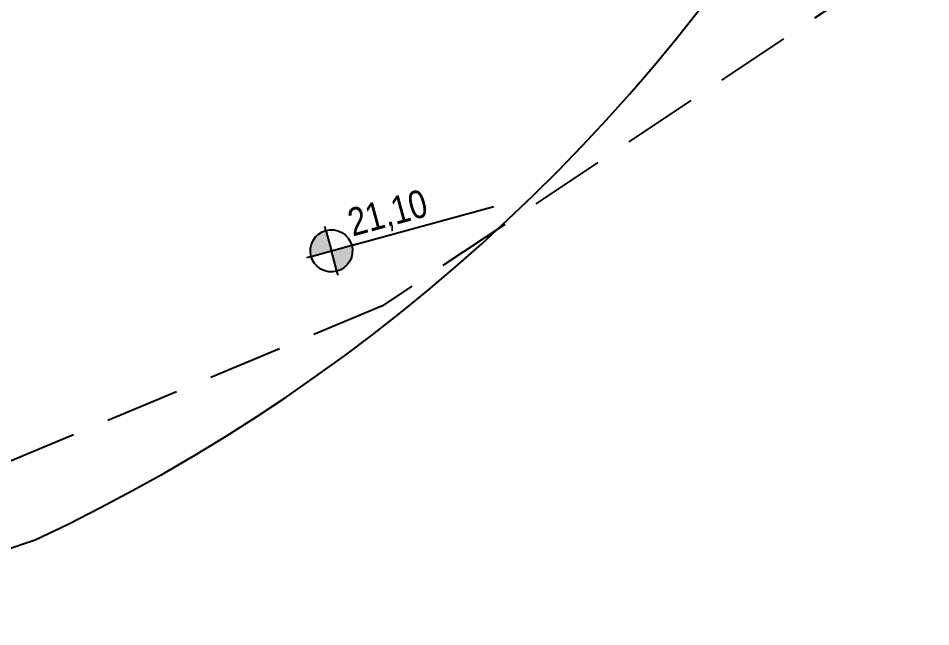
# Model space of a CAD drawing. Header units: metres. Extents: x -154 to 570, y -18 to 184.
# Drawn here: x -34.05 to -27.92, y 29.07 to 33.16 of the extents above; entities that cross this region are included whole.
import ezdxf

# ---------------------------------------------------------------- set-up
doc = ezdxf.new("R2010")
doc.units = ezdxf.units.M
doc.linetypes.add('terreno + circ vert$0$DASHEDX2', pattern=[1.5, 1, -0.5])
for name, color, linetype in [('ARQ-DIM - EMBASAM', 2, 'Continuous'), ('terreno + circ vert$0$ARQ-AUX2', 2, 'Continuous'), ('terreno + circ vert$0$ARQ-PRJ', 7, 'terreno + circ vert$0$DASHEDX2'), ('terreno + circ vert$0$ARQ-SIM', 1, 'Continuous')]:
    doc.layers.add(name, color=color, linetype=linetype)
doc.styles.add('terreno + circ vert$0$Adesa', font='ARIALN.TTF')

# ---------------------------------------------------------------- blocks, each defined once
blk = doc.blocks.new('terreno + circ vert$0$ADESA-SIMB NIVEL PLAN')
h = blk.add_hatch(color=256)
h.dxf.hatch_style = 1
edge = h.paths.add_edge_path()
edge.add_ellipse((-0.0377, 0), major_axis=(-0.1335, 0.1335), ratio=1, start_angle=315.06386, end_angle=405.06386)
edge.add_line((-0.2265, -0.0003), (-0.0377, 0))
edge.add_line((-0.0377, 0), (-0.038, 0.1887))
edge = h.paths.add_edge_path()
edge.add_ellipse((-0.0377, 0), major_axis=(-0.1335, 0.1335), ratio=1, start_angle=495.06386, end_angle=585.06386)
edge.add_line((0.151, 0.0002), (-0.0377, 0))
edge.add_line((-0.0377, 0), (-0.0375, -0.1888))
for p, q in [((-0.038, 0.1887), (-0.038, 0.2265)), ((-0.038, 0.1887), (-0.0377, 0)), ((-0.0377, 0), (0.151, 0.0002)), ((-0.0377, 0), (0.151, 0.0002)), ((0.151, 0.0002), (0.1887, 0.0002)), ((-0.2642, -0.0003), (-0.2265, -0.0003)), ((-0.2265, -0.0003), (-0.0377, 0)), ((-0.0375, -0.1888), (-0.0377, 0)), ((-0.0375, -0.2265), (-0.0375, -0.1888))]:
    blk.add_line(p, q)
blk.add_lwpolyline([(0.1573, 0.0002), (1.4724, 0.0002)])
blk.add_ellipse((-0.0377, 0), major_axis=(-0.1335, 0.1335), ratio=1, start_param=3.928105432082424, end_param=10.21129073926201)
at = {"color": 3, "style": 'terreno + circ vert$0$Adesa'}
for p in [(0.1798, 0.0724), (0.1802, -0.2979)]:
    blk.add_attdef('100.00', p, '', height=0.25, rotation=0.06386, dxfattribs=at)
blk = doc.blocks.new('terreno + circ vert')
at = {"layer": 'terreno + circ vert$0$ARQ-AUX2'}
blk.add_lwpolyline([(-79.9769, 11.499), (-64.6872, 17.9037), (-47.6349, 25.1734, 0.004837), (-33.9339, 29.6502, 0.32166), (-26.9675, 42.0962)], format="xyb", dxfattribs=at)
at = {"layer": 'terreno + circ vert$0$ARQ-PRJ', "color": 1, "ltscale": 0.5}
blk.add_lwpolyline([(48.0419, 1.3908), (48.1056, 7.0609), (42.945, 9.4812), (35.5548, 12.9472), (27.5061, 16.8929), (22.1014, 19.5405), (15.0017, 23.0148), (8.3251, 26.282), (0.4895, 30.0914), (-5.8932, 33.2362), (-12.2759, 36.3811), (-18.9156, 39.6675), (-31.5995, 31.2229), (-104.3835, 0.8491), (-104.1403, -6.025), (40.5424, -6.025, 0.41093)], format="xyb", close=True, dxfattribs=at)
at = {"layer": 'terreno + circ vert$0$ARQ-SIM'}
ref = blk.add_blockref('terreno + circ vert$0$ADESA-SIMB NIVEL PLAN', (-31.9158, 31.6), dxfattribs=dict(at, xscale=0.7499999999999999, yscale=0.7499999999999999, zscale=0.7499999999999999, rotation=15.2273522940256))
ref.add_attrib('100.00', '21,10', (-31.7999, 31.6878), dxfattribs={"layer": '0', "color": 3, "height": 0.1875, "rotation": 15.29122, "style": 'terreno + circ vert$0$Adesa'})

msp = doc.modelspace()

# ---------------------------------------------------------------- block references
at = {"layer": 'ARQ-DIM - EMBASAM'}
msp.add_blockref('terreno + circ vert', (0, 0), dxfattribs=at)

doc.saveas('drawing.dxf')
